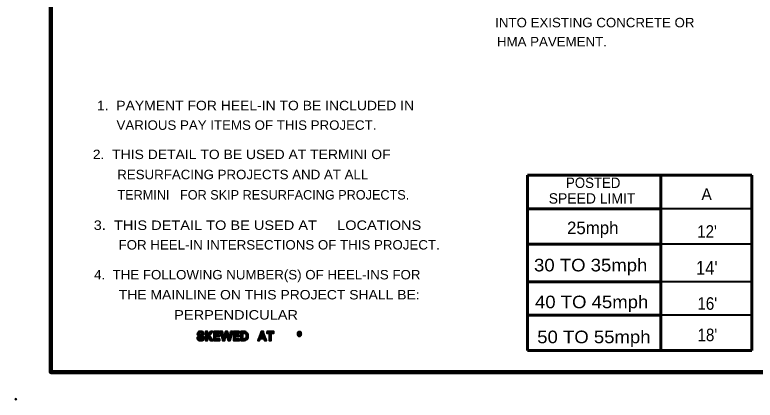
# Model space of a CAD drawing. Extents: x -8731 to -6016, y -62853 to -56618.
# Drawn here: x -7611 to -6553, y -62853 to -62301 of the extents above; entities that cross this region are included whole.
import ezdxf
from ezdxf.enums import TextEntityAlignment as Align

# ---------------------------------------------------------------- set-up
doc = ezdxf.new("R2010")
doc.units = 0
doc.header["$LTSCALE"] = 5.4
doc.header["$PDMODE"] = 32
doc.header["$PDSIZE"] = 2.7
doc.layers.add('1', color=7, linetype='Continuous', lineweight=13)
doc.layers.add('3', color=7, linetype='Continuous', lineweight=40)

msp = doc.modelspace()

# ---------------------------------------------------------------- hatches: boundary and pattern name
at = {"layer": '3'}
for points in [[(-7350.14, -62758.52), (-7350.14, -62758.64), (-7347.34, -62758.64), (-7347.46, -62758.52), (-7347.46, -62758.36), (-7347.54, -62757.64), (-7347.54, -62757.58), (-7347.5, -62757.52), (-7347.22, -62757), (-7347.14, -62756.88), (-7347.14, -62756.86), (-7346.38, -62756.46), (-7346.34, -62756.44), (-7346.1, -62756.4), (-7346.1, -62756.4), (-7345.48, -62756.32), (-7341.42, -62756.32), (-7342.06, -62755.62), (-7342.26, -62755.38), (-7343.54, -62754.8), (-7343.54, -62754.8), (-7343.66, -62754.72), (-7345.44, -62754.56), (-7346.82, -62754.72), (-7347.28, -62754.8), (-7348.44, -62755.38), (-7348.94, -62755.62), (-7349.42, -62756.32), (-7349.5, -62756.4), (-7349.52, -62756.44), (-7349.54, -62756.46), (-7349.82, -62756.86), (-7349.82, -62756.88), (-7349.9, -62757), (-7349.98, -62757.52), (-7350, -62757.58), (-7350, -62757.64), (-7350.1, -62758.36)], [(-7343.42, -62757.64), (-7343.28, -62758.36), (-7340.9, -62758.36), (-7340.94, -62757.64), (-7340.94, -62757.58), (-7340.94, -62757.52), (-7341.14, -62757), (-7341.18, -62756.88), (-7341.18, -62756.86), (-7341.34, -62756.46), (-7341.34, -62756.44), (-7341.34, -62756.4), (-7341.42, -62756.32), (-7345.5, -62756.32), (-7344.9, -62756.4), (-7344.66, -62756.44), (-7344.58, -62756.46), (-7343.92, -62756.86), (-7343.88, -62756.88), (-7343.82, -62757), (-7343.5, -62757.52), (-7343.46, -62757.58)], [(-7338.38, -62760.94), (-7338.38, -62767.54), (-7335.66, -62767.54), (-7335.66, -62760.94), (-7332.62, -62760.94), (-7332.92, -62760.5), (-7332.76, -62760.28), (-7335.66, -62760.28), (-7335.66, -62754.8), (-7338.38, -62754.8), (-7338.38, -62760.28), (-7338.38, -62760.5)], [(-7331.5, -62754.8), (-7335.66, -62760.28), (-7332.76, -62760.28), (-7328.44, -62754.8)], [(-7326.74, -62765.42), (-7326.74, -62767.54), (-7318.06, -62767.54), (-7318.06, -62765.42), (-7323.98, -62765.42), (-7323.98, -62761.98), (-7318.62, -62761.98), (-7318.62, -62759.92), (-7323.98, -62759.92), (-7323.98, -62756.9), (-7318.26, -62756.9), (-7318.26, -62754.8), (-7326.74, -62754.8), (-7326.74, -62756.9), (-7326.74, -62759.92), (-7326.74, -62761.98)], [(-7314.72, -62764.7), (-7313.98, -62767.54), (-7310.94, -62767.54), (-7310.22, -62764.7), (-7312.4, -62764.7), (-7314.26, -62754.8), (-7317.26, -62754.8)], [(-7310.62, -62757.76), (-7312.4, -62764.7), (-7310.22, -62764.7), (-7308.44, -62757.76), (-7306.14, -62757.76), (-7306.8, -62754.8), (-7309.86, -62754.8)], [(-7302.54, -62754.8), (-7304.56, -62764.7), (-7302.34, -62764.7), (-7299.9, -62754.8)], [(-7298.56, -62765.42), (-7298.56, -62767.54), (-7289.9, -62767.54), (-7289.9, -62765.42), (-7295.8, -62765.42), (-7295.8, -62761.98), (-7290.46, -62761.98), (-7290.46, -62759.92), (-7295.8, -62759.92), (-7295.8, -62756.9), (-7290.1, -62756.9), (-7290.1, -62754.8), (-7298.56, -62754.8), (-7298.56, -62756.9), (-7298.56, -62759.92), (-7298.56, -62761.98)], [(-7287.96, -62767.48), (-7287.96, -62767.54), (-7283.98, -62767.54), (-7282.54, -62767.48), (-7280.74, -62767.06), (-7278.86, -62765.84), (-7278.62, -62765.42), (-7285.24, -62765.42), (-7285.24, -62765.28), (-7285.24, -62764.6), (-7285.24, -62763.72), (-7285.24, -62763.12), (-7285.24, -62761.2), (-7285.24, -62761.18), (-7285.24, -62759.3), (-7285.24, -62758.62), (-7285.24, -62757.8), (-7285.24, -62757.06), (-7285.24, -62756.88), (-7278.64, -62756.88), (-7278.86, -62756.5), (-7280.54, -62755.34), (-7282.24, -62754.88), (-7283.98, -62754.8), (-7287.96, -62754.8), (-7287.96, -62754.88), (-7287.96, -62755.34), (-7287.96, -62756.5), (-7287.96, -62756.88), (-7287.96, -62757.06), (-7287.96, -62757.8), (-7287.96, -62758.62), (-7287.96, -62759.3), (-7287.96, -62761.18), (-7287.96, -62761.2), (-7287.96, -62763.12), (-7287.96, -62763.72), (-7287.96, -62764.6), (-7287.96, -62765.28), (-7287.96, -62765.42), (-7287.96, -62765.84), (-7287.96, -62767.06)], [(-7282.48, -62765.28), (-7283.86, -62765.42), (-7278.62, -62765.42), (-7278.54, -62765.28), (-7278.14, -62764.6), (-7277.6, -62763.72), (-7277.5, -62763.12), (-7277.5, -62763.12), (-7277.22, -62761.2), (-7277.22, -62761.18), (-7277.5, -62759.3), (-7277.6, -62758.62), (-7278.08, -62757.8), (-7278.52, -62757.06), (-7278.64, -62756.88), (-7283.86, -62756.88), (-7282.34, -62757.06), (-7281.08, -62757.8), (-7280.64, -62758.62), (-7280.26, -62759.3), (-7280.06, -62761.18), (-7280.06, -62761.2), (-7280.28, -62763.12), (-7280.64, -62763.72), (-7281.18, -62764.6)], [(-7262.58, -62764.8), (-7263.58, -62767.54), (-7261.02, -62767.54), (-7260.02, -62764.8), (-7252.26, -62764.8), (-7252.98, -62762.7), (-7259.32, -62762.7), (-7257.4, -62757.3), (-7254.86, -62757.3), (-7255.74, -62754.8), (-7258.96, -62754.8), (-7259.86, -62757.3), (-7261.82, -62762.7)], [(-7257.4, -62757.3), (-7255.66, -62762.7), (-7252.98, -62762.7), (-7254.86, -62757.3)], [(-7250.98, -62754.8), (-7250.98, -62756.86), (-7240.74, -62756.86), (-7240.74, -62754.8)], [(-7247.26, -62756.86), (-7247.26, -62767.54), (-7244.5, -62767.54), (-7244.5, -62756.86)], [(-7206.8, -62759.42), (-7206.78, -62759.54), (-7204.98, -62759.54), (-7205.02, -62759.42), (-7205.14, -62759.02), (-7205.14, -62758.94), (-7205.2, -62758.26), (-7205.2, -62758.24), (-7205.2, -62758.16), (-7205.18, -62758.1), (-7205.14, -62757.46), (-7205.1, -62757.34), (-7204.98, -62756.94), (-7204.94, -62756.78), (-7204.9, -62756.76), (-7204.9, -62756.76), (-7204.88, -62756.72), (-7204.58, -62756.4), (-7204.5, -62756.36), (-7204.16, -62756.28), (-7201.86, -62756.28), (-7202.1, -62755.82), (-7202.16, -62755.74), (-7203.04, -62755.18), (-7203.1, -62755.14), (-7204.16, -62755), (-7205.08, -62755.14), (-7205.28, -62755.18), (-7206.1, -62755.74), (-7206.22, -62755.82), (-7206.46, -62756.28), (-7206.5, -62756.36), (-7206.5, -62756.4), (-7206.68, -62756.72), (-7206.7, -62756.76), (-7206.7, -62756.78), (-7206.78, -62756.94), (-7206.84, -62757.34), (-7206.86, -62757.46), (-7206.94, -62758.1), (-7206.94, -62758.16), (-7206.94, -62758.24), (-7206.94, -62758.26), (-7206.86, -62758.94), (-7206.86, -62759.02)], [(-7203.82, -62760.08), (-7204.14, -62760.18), (-7201.9, -62760.18), (-7201.84, -62760.08), (-7201.82, -62760.04), (-7201.66, -62759.66), (-7201.62, -62759.6), (-7201.6, -62759.54), (-7201.54, -62759.42), (-7201.5, -62759.02), (-7201.48, -62758.94), (-7201.4, -62758.26), (-7201.4, -62758.24), (-7201.38, -62758.16), (-7201.38, -62758.1), (-7201.48, -62757.46), (-7201.5, -62757.34), (-7201.54, -62756.94), (-7201.58, -62756.78), (-7201.58, -62756.76), (-7201.6, -62756.72), (-7201.6, -62756.72), (-7201.78, -62756.4), (-7201.78, -62756.4), (-7201.8, -62756.36), (-7201.86, -62756.28), (-7204.16, -62756.28), (-7203.78, -62756.36), (-7203.74, -62756.4), (-7203.42, -62756.72), (-7203.42, -62756.76), (-7203.4, -62756.78), (-7203.34, -62756.94), (-7203.22, -62757.34), (-7203.2, -62757.46), (-7203.14, -62758.1), (-7203.14, -62758.16), (-7203.14, -62758.24), (-7203.14, -62758.26), (-7203.18, -62758.94), (-7203.22, -62759.02), (-7203.32, -62759.42), (-7203.36, -62759.54), (-7203.38, -62759.6), (-7203.42, -62759.66), (-7203.7, -62760.04)], [(-7347.36, -62767.52), (-7345.72, -62767.74), (-7343.38, -62767.52), (-7343.24, -62767.46), (-7341.48, -62766.56), (-7341.44, -62766.48), (-7341.02, -62765.88), (-7346.08, -62765.88), (-7346.12, -62765.86), (-7346.12, -62765.86), (-7347.14, -62765.4), (-7347.16, -62765.4), (-7347.24, -62765.28), (-7347.3, -62765.18), (-7347.72, -62764.5), (-7347.74, -62764.34), (-7347.76, -62764.24), (-7347.84, -62763.64), (-7347.86, -62763.4), (-7350.54, -62763.4), (-7350.54, -62763.64), (-7350.5, -62764.24), (-7350.5, -62764.34), (-7350.46, -62764.5), (-7350.3, -62765.18), (-7350.26, -62765.28), (-7350.24, -62765.4), (-7350.22, -62765.4), (-7349.92, -62765.86), (-7349.9, -62765.88), (-7349.5, -62766.48), (-7349.4, -62766.56), (-7347.9, -62767.46)], [(-7348.22, -62761.16), (-7348.18, -62761.2), (-7341.78, -62761.2), (-7341.82, -62761.16), (-7343.42, -62760.46), (-7344.22, -62760.2), (-7345.06, -62759.92), (-7346.64, -62759.3), (-7347.34, -62758.64), (-7350.14, -62758.64), (-7349.9, -62759.3), (-7349.66, -62759.92), (-7349.54, -62760.2), (-7349.18, -62760.46)], [(-7345.38, -62762.22), (-7344.62, -62762.48), (-7340.68, -62762.48), (-7340.76, -62762.22), (-7341.1, -62761.88), (-7341.78, -62761.2), (-7348.18, -62761.2), (-7346.36, -62761.88)], [(-7344.66, -62765.86), (-7346.08, -62765.88), (-7341.02, -62765.88), (-7341.02, -62765.86), (-7340.7, -62765.4), (-7340.7, -62765.4), (-7340.62, -62765.28), (-7340.54, -62765.18), (-7340.46, -62764.5), (-7340.44, -62764.34), (-7340.44, -62764.24), (-7340.44, -62764.24), (-7340.36, -62763.64), (-7340.46, -62763.24), (-7340.68, -62762.48), (-7344.62, -62762.48), (-7343.42, -62763.24), (-7343.3, -62763.64), (-7343.08, -62764.24), (-7343.12, -62764.34), (-7343.18, -62764.5), (-7343.48, -62765.18), (-7343.52, -62765.28), (-7343.74, -62765.4), (-7343.78, -62765.4)], [(-7335.66, -62760.94), (-7331.18, -62767.54), (-7328, -62767.54), (-7332.62, -62760.94)], [(-7306.82, -62764.7), (-7306.14, -62767.54), (-7303.04, -62767.54), (-7302.34, -62764.7), (-7304.56, -62764.7), (-7306.14, -62757.76), (-7308.44, -62757.76)], [(-7254.98, -62764.8), (-7254.08, -62767.54), (-7251.3, -62767.54), (-7252.26, -62764.8)], [(-7206.34, -62760.5), (-7206.28, -62760.6), (-7202.18, -62760.6), (-7202.04, -62760.5), (-7201.9, -62760.18), (-7204.14, -62760.18), (-7204.6, -62760.08), (-7204.64, -62760.04), (-7204.94, -62759.66), (-7204.98, -62759.6), (-7204.98, -62759.54), (-7206.78, -62759.54), (-7206.76, -62759.6), (-7206.74, -62759.66), (-7206.54, -62760.04), (-7206.54, -62760.08), (-7206.48, -62760.18)], [(-7204.28, -62761.44), (-7204.06, -62761.48), (-7203.94, -62761.44), (-7203.8, -62761.42), (-7203.3, -62761.3), (-7202.9, -62761.22), (-7202.18, -62760.6), (-7206.28, -62760.6), (-7205.44, -62761.22), (-7205.34, -62761.3), (-7204.52, -62761.42)]]:
    msp.add_hatch(color=256, dxfattribs=at).paths.add_polyline_path(points)

# ---------------------------------------------------------------- linework, layer by layer
at = {"layer": '1', "lineweight": 100}
msp.add_line((-6067.54, -62812.74), (-6707.66, -62812.74), dxfattribs=at)
msp.add_lwpolyline([(-7559.76, -61794.8), (-7559.76, -62812.74), (-6069, -62812.74)], dxfattribs=at)
at = {"layer": '1'}
msp.add_point((-7609.7, -62851.7), dxfattribs=at)
at = {"layer": '3', "lineweight": 60}
for p, q in [((-6557.28, -62530.8), (-6877.96, -62530.8)), ((-6877.96, -62530.8), (-6877.96, -62781.8)), ((-6687.66, -62530.8), (-6687.66, -62781.8)), ((-6557.28, -62530.8), (-6557.28, -62781.8)), ((-6687.66, -62578.84), (-6877.96, -62578.84)), ((-6687.66, -62629.6), (-6877.96, -62629.6)), ((-6687.66, -62683.6), (-6877.96, -62683.6)), ((-6687.66, -62731.32), (-6877.96, -62731.32)), ((-6557.28, -62781.8), (-6877.96, -62781.8))]:
    msp.add_line(p, q, dxfattribs=at)
at = {"layer": '3'}
for p, q in [((-6557.28, -62578.84), (-6687.66, -62578.84)), ((-6557.28, -62629.6), (-6687.66, -62629.6)), ((-6557.28, -62683.6), (-6687.66, -62683.6)), ((-6557.28, -62731.32), (-6687.66, -62731.32))]:
    msp.add_line(p, q, dxfattribs=at)
for points in [[(-7350.14, -62758.52), (-7350.14, -62758.64), (-7347.34, -62758.64), (-7347.46, -62758.52), (-7347.46, -62758.36), (-7347.54, -62757.64), (-7347.54, -62757.58), (-7347.5, -62757.52), (-7347.22, -62757), (-7347.14, -62756.88), (-7347.14, -62756.86), (-7346.38, -62756.46), (-7346.34, -62756.44), (-7346.1, -62756.4), (-7346.1, -62756.4), (-7345.48, -62756.32), (-7341.42, -62756.32), (-7342.06, -62755.62), (-7342.26, -62755.38), (-7343.54, -62754.8), (-7343.54, -62754.8), (-7343.66, -62754.72), (-7345.44, -62754.56), (-7346.82, -62754.72), (-7347.28, -62754.8), (-7348.44, -62755.38), (-7348.94, -62755.62), (-7349.42, -62756.32), (-7349.5, -62756.4), (-7349.52, -62756.44), (-7349.54, -62756.46), (-7349.82, -62756.86), (-7349.82, -62756.88), (-7349.9, -62757), (-7349.98, -62757.52), (-7350, -62757.58), (-7350, -62757.64), (-7350.1, -62758.36)], [(-7343.42, -62757.64), (-7343.28, -62758.36), (-7340.9, -62758.36), (-7340.94, -62757.64), (-7340.94, -62757.58), (-7340.94, -62757.52), (-7341.14, -62757), (-7341.18, -62756.88), (-7341.18, -62756.86), (-7341.34, -62756.46), (-7341.34, -62756.44), (-7341.34, -62756.4), (-7341.42, -62756.32), (-7345.5, -62756.32), (-7344.9, -62756.4), (-7344.66, -62756.44), (-7344.58, -62756.46), (-7343.92, -62756.86), (-7343.88, -62756.88), (-7343.82, -62757), (-7343.5, -62757.52), (-7343.46, -62757.58)], [(-7338.38, -62760.94), (-7338.38, -62767.54), (-7335.66, -62767.54), (-7335.66, -62760.94), (-7332.62, -62760.94), (-7332.92, -62760.5), (-7332.76, -62760.28), (-7335.66, -62760.28), (-7335.66, -62754.8), (-7338.38, -62754.8), (-7338.38, -62760.28), (-7338.38, -62760.5)], [(-7331.5, -62754.8), (-7335.66, -62760.28), (-7332.76, -62760.28), (-7328.44, -62754.8)], [(-7326.74, -62765.42), (-7326.74, -62767.54), (-7318.06, -62767.54), (-7318.06, -62765.42), (-7323.98, -62765.42), (-7323.98, -62761.98), (-7318.62, -62761.98), (-7318.62, -62759.92), (-7323.98, -62759.92), (-7323.98, -62756.9), (-7318.26, -62756.9), (-7318.26, -62754.8), (-7326.74, -62754.8), (-7326.74, -62756.9), (-7326.74, -62759.92), (-7326.74, -62761.98)], [(-7314.72, -62764.7), (-7313.98, -62767.54), (-7310.94, -62767.54), (-7310.22, -62764.7), (-7312.4, -62764.7), (-7314.26, -62754.8), (-7317.26, -62754.8)], [(-7310.62, -62757.76), (-7312.4, -62764.7), (-7310.22, -62764.7), (-7308.44, -62757.76), (-7306.14, -62757.76), (-7306.8, -62754.8), (-7309.86, -62754.8)], [(-7302.54, -62754.8), (-7304.56, -62764.7), (-7302.34, -62764.7), (-7299.9, -62754.8)], [(-7298.56, -62765.42), (-7298.56, -62767.54), (-7289.9, -62767.54), (-7289.9, -62765.42), (-7295.8, -62765.42), (-7295.8, -62761.98), (-7290.46, -62761.98), (-7290.46, -62759.92), (-7295.8, -62759.92), (-7295.8, -62756.9), (-7290.1, -62756.9), (-7290.1, -62754.8), (-7298.56, -62754.8), (-7298.56, -62756.9), (-7298.56, -62759.92), (-7298.56, -62761.98)], [(-7287.96, -62767.48), (-7287.96, -62767.54), (-7283.98, -62767.54), (-7282.54, -62767.48), (-7280.74, -62767.06), (-7278.86, -62765.84), (-7278.62, -62765.42), (-7285.24, -62765.42), (-7285.24, -62765.28), (-7285.24, -62764.6), (-7285.24, -62763.72), (-7285.24, -62763.12), (-7285.24, -62761.2), (-7285.24, -62761.18), (-7285.24, -62759.3), (-7285.24, -62758.62), (-7285.24, -62757.8), (-7285.24, -62757.06), (-7285.24, -62756.88), (-7278.64, -62756.88), (-7278.86, -62756.5), (-7280.54, -62755.34), (-7282.24, -62754.88), (-7283.98, -62754.8), (-7287.96, -62754.8), (-7287.96, -62754.88), (-7287.96, -62755.34), (-7287.96, -62756.5), (-7287.96, -62756.88), (-7287.96, -62757.06), (-7287.96, -62757.8), (-7287.96, -62758.62), (-7287.96, -62759.3), (-7287.96, -62761.18), (-7287.96, -62761.2), (-7287.96, -62763.12), (-7287.96, -62763.72), (-7287.96, -62764.6), (-7287.96, -62765.28), (-7287.96, -62765.42), (-7287.96, -62765.84), (-7287.96, -62767.06)], [(-7282.48, -62765.28), (-7283.86, -62765.42), (-7278.62, -62765.42), (-7278.54, -62765.28), (-7278.14, -62764.6), (-7277.6, -62763.72), (-7277.5, -62763.12), (-7277.5, -62763.12), (-7277.22, -62761.2), (-7277.22, -62761.18), (-7277.5, -62759.3), (-7277.6, -62758.62), (-7278.08, -62757.8), (-7278.52, -62757.06), (-7278.64, -62756.88), (-7283.86, -62756.88), (-7282.34, -62757.06), (-7281.08, -62757.8), (-7280.64, -62758.62), (-7280.26, -62759.3), (-7280.06, -62761.18), (-7280.06, -62761.2), (-7280.28, -62763.12), (-7280.64, -62763.72), (-7281.18, -62764.6)], [(-7262.58, -62764.8), (-7263.58, -62767.54), (-7261.02, -62767.54), (-7260.02, -62764.8), (-7252.26, -62764.8), (-7252.98, -62762.7), (-7259.32, -62762.7), (-7257.4, -62757.3), (-7254.86, -62757.3), (-7255.74, -62754.8), (-7258.96, -62754.8), (-7259.86, -62757.3), (-7261.82, -62762.7)], [(-7257.4, -62757.3), (-7255.66, -62762.7), (-7252.98, -62762.7), (-7254.86, -62757.3)], [(-7250.98, -62754.8), (-7250.98, -62756.86), (-7240.74, -62756.86), (-7240.74, -62754.8)], [(-7247.26, -62756.86), (-7247.26, -62767.54), (-7244.5, -62767.54), (-7244.5, -62756.86)], [(-7206.8, -62759.42), (-7206.78, -62759.54), (-7204.98, -62759.54), (-7205.02, -62759.42), (-7205.14, -62759.02), (-7205.14, -62758.94), (-7205.2, -62758.26), (-7205.2, -62758.24), (-7205.2, -62758.16), (-7205.18, -62758.1), (-7205.14, -62757.46), (-7205.1, -62757.34), (-7204.98, -62756.94), (-7204.94, -62756.78), (-7204.9, -62756.76), (-7204.9, -62756.76), (-7204.88, -62756.72), (-7204.58, -62756.4), (-7204.5, -62756.36), (-7204.16, -62756.28), (-7201.86, -62756.28), (-7202.1, -62755.82), (-7202.16, -62755.74), (-7203.04, -62755.18), (-7203.1, -62755.14), (-7204.16, -62755), (-7205.08, -62755.14), (-7205.28, -62755.18), (-7206.1, -62755.74), (-7206.22, -62755.82), (-7206.46, -62756.28), (-7206.5, -62756.36), (-7206.5, -62756.4), (-7206.68, -62756.72), (-7206.7, -62756.76), (-7206.7, -62756.78), (-7206.78, -62756.94), (-7206.84, -62757.34), (-7206.86, -62757.46), (-7206.94, -62758.1), (-7206.94, -62758.16), (-7206.94, -62758.24), (-7206.94, -62758.26), (-7206.86, -62758.94), (-7206.86, -62759.02)], [(-7203.82, -62760.08), (-7204.14, -62760.18), (-7201.9, -62760.18), (-7201.84, -62760.08), (-7201.82, -62760.04), (-7201.66, -62759.66), (-7201.62, -62759.6), (-7201.6, -62759.54), (-7201.54, -62759.42), (-7201.5, -62759.02), (-7201.48, -62758.94), (-7201.4, -62758.26), (-7201.4, -62758.24), (-7201.38, -62758.16), (-7201.38, -62758.1), (-7201.48, -62757.46), (-7201.5, -62757.34), (-7201.54, -62756.94), (-7201.58, -62756.78), (-7201.58, -62756.76), (-7201.6, -62756.72), (-7201.6, -62756.72), (-7201.78, -62756.4), (-7201.78, -62756.4), (-7201.8, -62756.36), (-7201.86, -62756.28), (-7204.16, -62756.28), (-7203.78, -62756.36), (-7203.74, -62756.4), (-7203.42, -62756.72), (-7203.42, -62756.76), (-7203.4, -62756.78), (-7203.34, -62756.94), (-7203.22, -62757.34), (-7203.2, -62757.46), (-7203.14, -62758.1), (-7203.14, -62758.16), (-7203.14, -62758.24), (-7203.14, -62758.26), (-7203.18, -62758.94), (-7203.22, -62759.02), (-7203.32, -62759.42), (-7203.36, -62759.54), (-7203.38, -62759.6), (-7203.42, -62759.66), (-7203.7, -62760.04)], [(-7347.36, -62767.52), (-7345.72, -62767.74), (-7343.38, -62767.52), (-7343.24, -62767.46), (-7341.48, -62766.56), (-7341.44, -62766.48), (-7341.02, -62765.88), (-7346.08, -62765.88), (-7346.12, -62765.86), (-7346.12, -62765.86), (-7347.14, -62765.4), (-7347.16, -62765.4), (-7347.24, -62765.28), (-7347.3, -62765.18), (-7347.72, -62764.5), (-7347.74, -62764.34), (-7347.76, -62764.24), (-7347.84, -62763.64), (-7347.86, -62763.4), (-7350.54, -62763.4), (-7350.54, -62763.64), (-7350.5, -62764.24), (-7350.5, -62764.34), (-7350.46, -62764.5), (-7350.3, -62765.18), (-7350.26, -62765.28), (-7350.24, -62765.4), (-7350.22, -62765.4), (-7349.92, -62765.86), (-7349.9, -62765.88), (-7349.5, -62766.48), (-7349.4, -62766.56), (-7347.9, -62767.46)], [(-7348.22, -62761.16), (-7348.18, -62761.2), (-7341.78, -62761.2), (-7341.82, -62761.16), (-7343.42, -62760.46), (-7344.22, -62760.2), (-7345.06, -62759.92), (-7346.64, -62759.3), (-7347.34, -62758.64), (-7350.14, -62758.64), (-7349.9, -62759.3), (-7349.66, -62759.92), (-7349.54, -62760.2), (-7349.18, -62760.46)], [(-7345.38, -62762.22), (-7344.62, -62762.48), (-7340.68, -62762.48), (-7340.76, -62762.22), (-7341.1, -62761.88), (-7341.78, -62761.2), (-7348.18, -62761.2), (-7346.36, -62761.88)], [(-7344.66, -62765.86), (-7346.08, -62765.88), (-7341.02, -62765.88), (-7341.02, -62765.86), (-7340.7, -62765.4), (-7340.7, -62765.4), (-7340.62, -62765.28), (-7340.54, -62765.18), (-7340.46, -62764.5), (-7340.44, -62764.34), (-7340.44, -62764.24), (-7340.44, -62764.24), (-7340.36, -62763.64), (-7340.46, -62763.24), (-7340.68, -62762.48), (-7344.62, -62762.48), (-7343.42, -62763.24), (-7343.3, -62763.64), (-7343.08, -62764.24), (-7343.12, -62764.34), (-7343.18, -62764.5), (-7343.48, -62765.18), (-7343.52, -62765.28), (-7343.74, -62765.4), (-7343.78, -62765.4)], [(-7335.66, -62760.94), (-7331.18, -62767.54), (-7328, -62767.54), (-7332.62, -62760.94)], [(-7306.82, -62764.7), (-7306.14, -62767.54), (-7303.04, -62767.54), (-7302.34, -62764.7), (-7304.56, -62764.7), (-7306.14, -62757.76), (-7308.44, -62757.76)], [(-7254.98, -62764.8), (-7254.08, -62767.54), (-7251.3, -62767.54), (-7252.26, -62764.8)], [(-7206.34, -62760.5), (-7206.28, -62760.6), (-7202.18, -62760.6), (-7202.04, -62760.5), (-7201.9, -62760.18), (-7204.14, -62760.18), (-7204.6, -62760.08), (-7204.64, -62760.04), (-7204.94, -62759.66), (-7204.98, -62759.6), (-7204.98, -62759.54), (-7206.78, -62759.54), (-7206.76, -62759.6), (-7206.74, -62759.66), (-7206.54, -62760.04), (-7206.54, -62760.08), (-7206.48, -62760.18)], [(-7204.28, -62761.44), (-7204.06, -62761.48), (-7203.94, -62761.44), (-7203.8, -62761.42), (-7203.3, -62761.3), (-7202.9, -62761.22), (-7202.18, -62760.6), (-7206.28, -62760.6), (-7205.44, -62761.22), (-7205.34, -62761.3), (-7204.52, -62761.42)]]:
    msp.add_lwpolyline(points, close=True, dxfattribs=at)

# ---------------------------------------------------------------- texts
for s, height, width, p in [('INTO EXISTING CONCRETE OR', 13.53, 1.05, (-6781.86, -62319.12)), ('HMA PAVEMENT.', 13.53, 1.05, (-6843.15, -62346.42)), ('POSTED', 14.88, 0.95, (-6784.14, -62549.16)), ("12'", 18.01, 0.9, (-6621.43, -62620.52)), ('30 TO 35mph', 18.01, 1.1, (-6787.74, -62668.62)), ("14'", 19.81, 0.9, (-6621.73, -62673.34)), ('40 TO 45mph', 18.01, 1.1, (-6786.4, -62721.36)), ("16'", 18.01, 0.9, (-6621.09, -62723.64)), ('50 TO 55mph', 18.01, 1.1, (-6783.18, -62771.44)), ("18'", 18.01, 0.9, (-6620.93, -62768.56))]:
    msp.add_text(s, height=height, dxfattribs=dict(at, width=width)).set_placement(p, align=Align.CENTER)
for s, width, p in [('1.  PAYMENT FOR HEEL-IN TO BE INCLUDED IN', 1.1, (-7493.58, -62437.84)), ('VARIOUS PAY ITEMS OF THIS PROJECT.', 1.05, (-7465.64, -62465.92)), ('2.  THIS DETAIL TO BE USED AT TERMINI OF', 1.1, (-7499.54, -62507.82)), ('RESURFACING PROJECTS AND AT ALL', 1.05, (-7464.62, -62536.64)), ('3.  THIS DETAIL TO BE USED AT     LOCATIONS', 1.15, (-7498.22, -62609.24)), ('FOR HEEL-IN INTERSECTIONS OF THIS PROJECT.', 1.05, (-7462.72, -62637.32)), ('4.  THE FOLLOWING NUMBER(S) OF HEEL-INS FOR ', 1.05, (-7497.64, -62680.1)), ('THE MAINLINE ON THIS PROJECT SHALL BE:', 1.1, (-7462.44, -62708.76)), ('    PERPENDICULAR', 1.15, (-7406.26, -62737.56))]:
    msp.add_text(s, height=13.53, dxfattribs=dict(at, width=width)).set_placement(p)
msp.add_text('TERMINI   FOR SKIP RESURFACING PROJECTS.', height=13.53, dxfattribs=at).set_placement((-7464.32, -62565.72))
for s, height, p in [('SPEED LIMIT', 14.88, (-6785.8, -62571.56)), ('A', 16.37, (-6622, -62566.24)), ('25mph', 18.01, (-6784.78, -62615.3))]:
    msp.add_text(s, height=height, dxfattribs=at).set_placement(p, align=Align.CENTER)

doc.saveas('drawing.dxf')
